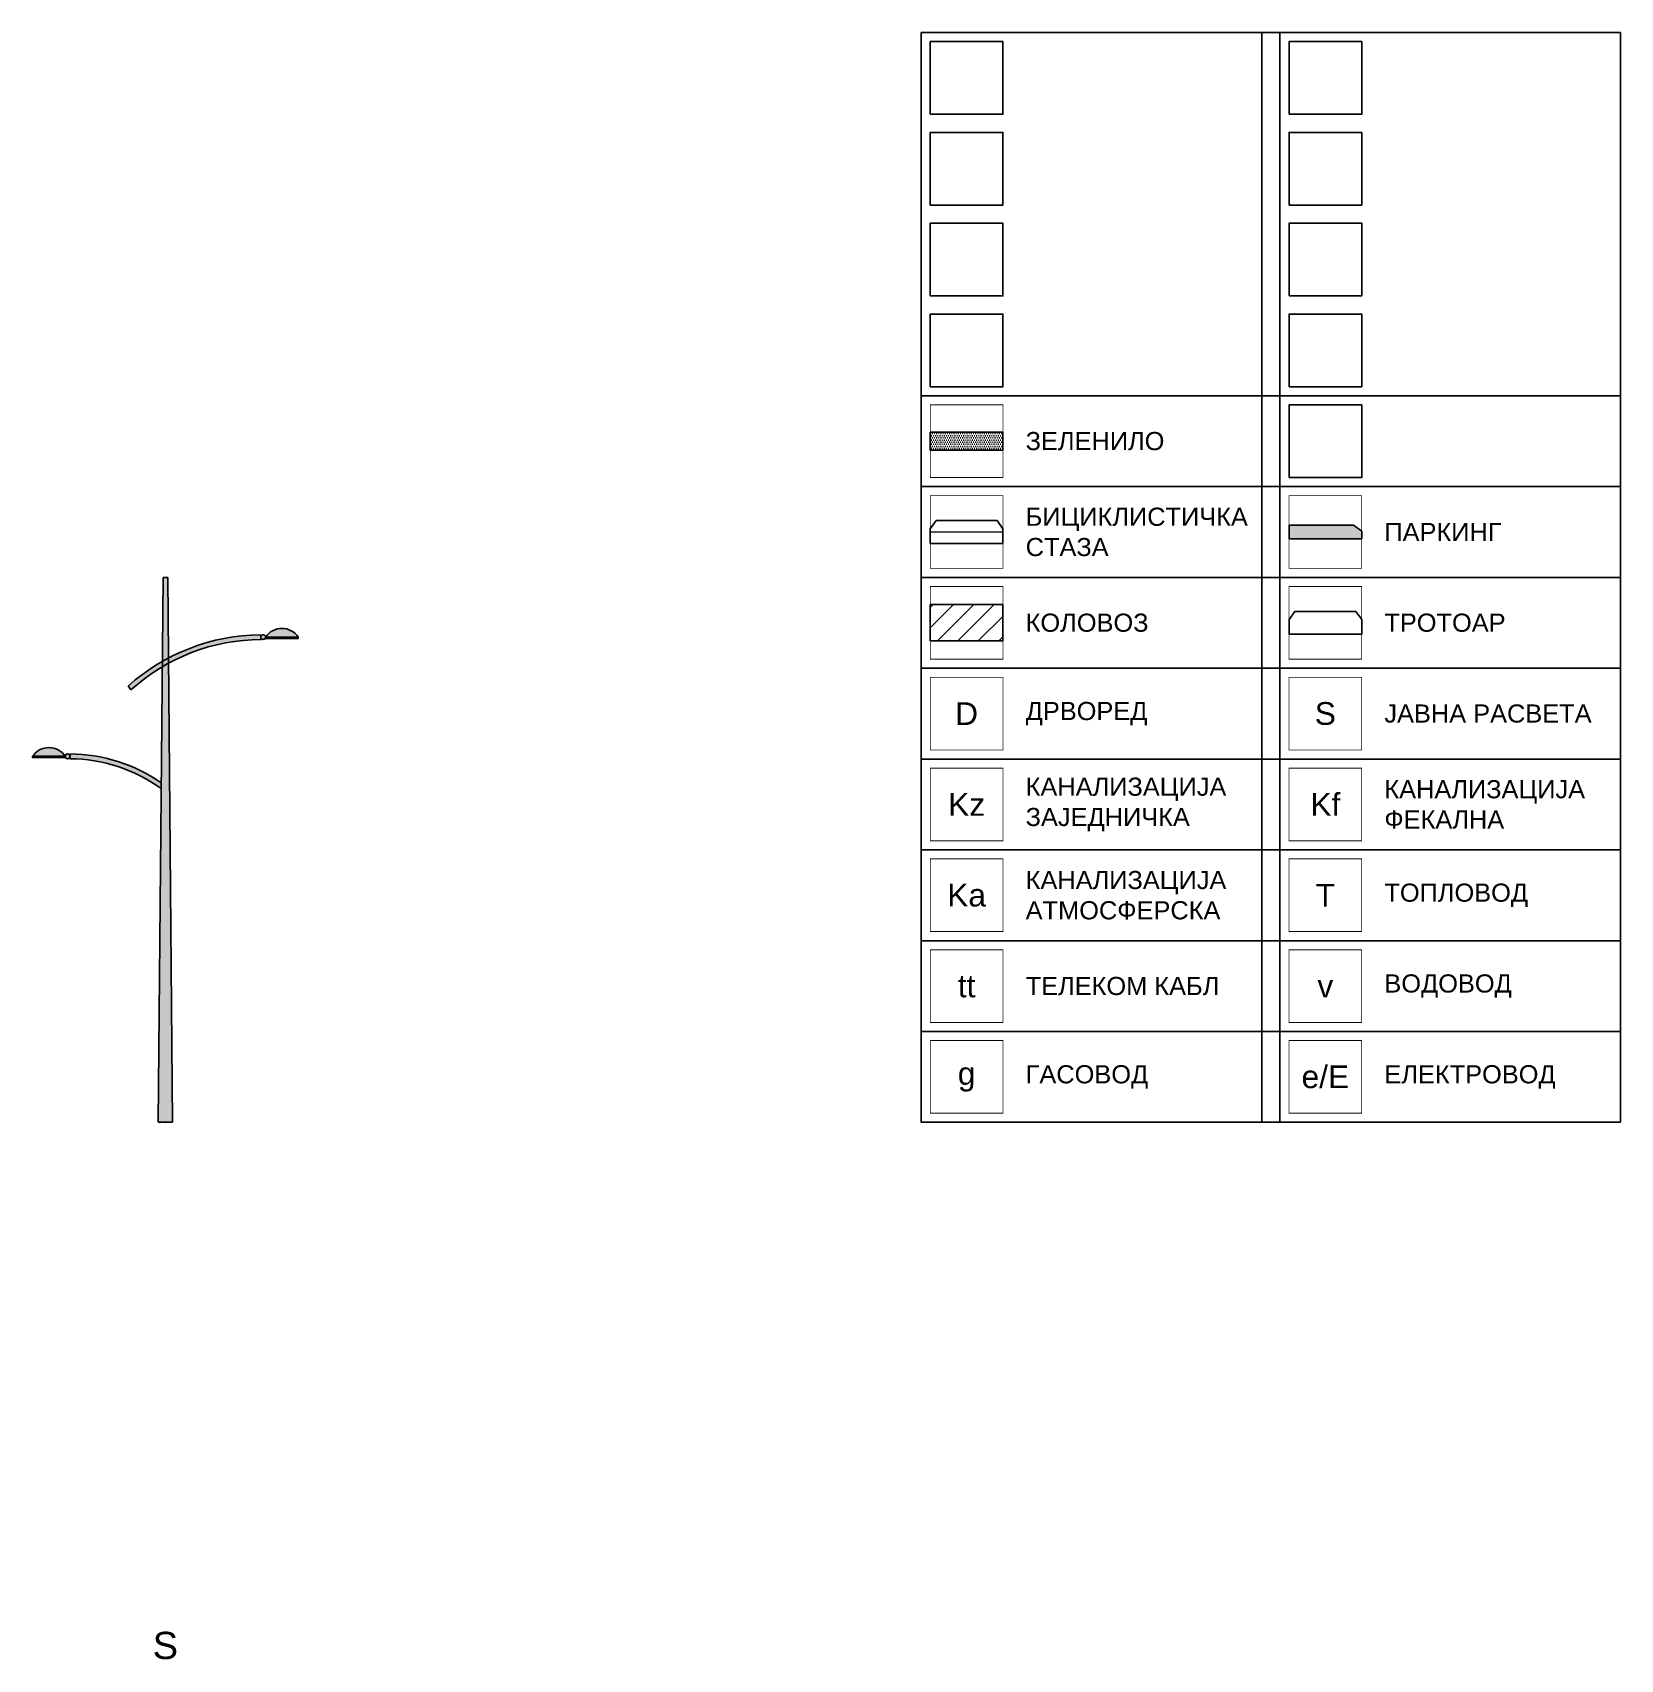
# Model space of a CAD drawing. Header units: millimetres. Extents: x -1 to 67.8, y -7.6 to 12.
# Drawn here: x 17.02 to 34.5, y -5.91 to 12 of the extents above; entities that cross this region are included whole.
import ezdxf
from ezdxf.enums import TextEntityAlignment as Align

# ---------------------------------------------------------------- set-up
doc = ezdxf.new("R2010")
doc.units = ezdxf.units.MM
for name, color, linetype in [('10-Kolovoz', 7, 'Continuous'), ('11-Trotoar', 7, 'Continuous'), ('12-Biciklisticka staza', 7, 'Continuous'), ('13-Parking', 7, 'Continuous'), ('14-Zelena povrsina', 72, 'Continuous'), ('PP-Legenda-Okvir', 7, 'Continuous'), ('PP-Legenda-Tekst', 7, 'Continuous')]:
    doc.layers.add(name, color=color, linetype=linetype)
doc.styles.add('Poprecni profil', font='arial.ttf')
doc.linetypes.add('ZIGZAG', pattern='A,0.00254,-5.08,[131,ltypeshp.shx,S=5.08,R=0,X=-5.08,Y=0],-10.16,[131,ltypeshp.shx,S=5.08,R=180,X=5.08,Y=0],-5.08', length=20.32254)

# ---------------------------------------------------------------- blocks, each defined once
blk = doc.blocks.new('PP-Rasveta')
h = blk.add_hatch(color=7)
h.dxf.hatch_style = 1
h.paths.add_polyline_path([(1.103, 5.343, 1), (1.051, 5.343), (1.052, 5.334, 0.839424)])
h.paths.add_polyline_path([(1.103, 5.343), (1.463, 5.343, 0.532258)])
h.paths.add_polyline_path([(1.055, 5.318), (1.052, 5.334, -0.087297), (1.051, 5.343), (1.046, 5.369, 0.118894), (0.034, 5.113), (0.035, 5.056, -0.124327)])
h.paths.add_polyline_path([(0.026, 6), (0, 6), (-0.026, 6), (-0.034, 5.075, -0.008765), (0.034, 5.113)])
h.paths.add_polyline_path([(0.035, 5.056), (0.034, 5.113, 0.008765), (-0.034, 5.075), (-0.035, 5.016, -0.009279)])
h.paths.add_polyline_path([(-0.034, 5.075, 0.051828), (-0.408, 4.806), (-0.38, 4.762, -0.049939), (-0.035, 5.016)])
h.paths.add_polyline_path([(0.035, 5.056, 0.009279), (-0.035, 5.016), (-0.079, 0), (0, 0), (0.079, 0)])
h.paths.add_polyline_path([(-1.05, 4.056), (-1.051, 4.004, -0.154566), (-0.047, 3.674), (-0.046, 3.738, 0.149343)])
h.paths.add_polyline_path([(-1.103, 4.03, 1), (-1.051, 4.03, 1)])
h.paths.add_polyline_path([(-1.463, 4.03), (-1.103, 4.03, 0.532258)])
h = blk.add_hatch(color=255)
h.dxf.hatch_style = 1
h.paths.add_polyline_path([(1.103, 5.343), (1.103, 5.329), (1.463, 5.329), (1.463, 5.343)])
h.paths.add_polyline_path([(-1.463, 4.03), (-1.463, 4.016), (-1.103, 4.016), (-1.103, 4.03)])
for p, q in [((-0.079, 0), (-0.026, 6)), ((0, 6), (-0.026, 6)), ((0, 6), (0.026, 6)), ((0.026, 6), (0.079, 0)), ((1.046, 5.369), (1.055, 5.318)), ((-0.408, 4.806), (-0.38, 4.762)), ((-1.05, 4.056), (-1.051, 4.004)), ((0, 0), (-0.079, 0)), ((0, 0), (0.079, 0))]:
    blk.add_line(p, q)
for points in [[(1.103, 5.343), (1.463, 5.343), (1.463, 5.329), (1.103, 5.329)], [(-1.103, 4.03), (-1.463, 4.03), (-1.463, 4.016), (-1.103, 4.016)]]:
    blk.add_lwpolyline(points, close=True)
for centre in [(1.077, 5.343), (-1.077, 4.03)]:
    blk.add_circle(centre, 0.0263)
for centre, radius, start, end in [((1.283, 5.222), 0.217, 33.951, 146.049), ((1.072, 3.143), 2.226, 90.6674, 131.6646), ((1.063, 3.166), 2.151, 90.2108, 132.1213), ((-1.283, 3.909), 0.217, 33.951, 146.049), ((-1.068, 2.254), 1.75, 54.2858, 89.4315), ((-1.068, 2.254), 1.803, 55.4558, 89.4315)]:
    blk.add_arc(centre, radius, start, end)
blk.add_point((0, 0))
blk.add_point((0, 0))
blk.add_point((0, 0))
blk.add_point((0, 0))
blk.add_point((0, 0))
blk.add_point((0, 0))
blk.add_point((0, 0))
blk.add_point((0, 0))
at = {"style": 'Poprecni profil'}
blk.add_text('S', height=0.3, dxfattribs=at).set_placement((0, -6), align=Align.BOTTOM_CENTER)
blk = doc.blocks.new('PP-Legenda-gasovod')
at = {"layer": 'PP-Legenda-Okvir', "const_width": 0.01}
blk.add_lwpolyline([(0.1, 0.1), (0.9, 0.1), (0.9, 0.9), (0.1, 0.9)], close=True, dxfattribs=at)
at = {"layer": 'PP-Legenda-Tekst', "style": 'Poprecni profil'}
for s, width, insert, char_height, attachment_point in [('g', 0.8, (0.5, 0.5), 0.25, 5), ('{\\fArial|b0|i0|c204|p34;ГАСОВОД}', 2.6, (1.15, 0.5), 0.2, 4)]:
    blk.add_mtext_dynamic_manual_height_columns(s, width=width, gutter_width=1, heights=[0], dxfattribs=dict(at, insert=insert, char_height=char_height, attachment_point=attachment_point))
blk = doc.blocks.new('PP-Legenda-telekom')
at = {"layer": 'PP-Legenda-Okvir', "const_width": 0.01}
blk.add_lwpolyline([(0.1, 0.1), (0.9, 0.1), (0.9, 0.9), (0.1, 0.9)], close=True, dxfattribs=at)
at = {"layer": 'PP-Legenda-Tekst', "style": 'Poprecni profil'}
for s, width, insert, char_height, attachment_point in [('tt', 0.8, (0.5, 0.5), 0.25, 5), ('{\\fArial|b0|i0|c204|p34;ТЕЛЕКОМ КАБЛ}', 2.6, (1.15, 0.5), 0.2, 4)]:
    blk.add_mtext_dynamic_manual_height_columns(s, width=width, gutter_width=1, heights=[0], dxfattribs=dict(at, insert=insert, char_height=char_height, attachment_point=attachment_point))
blk = doc.blocks.new('PP-Legenda-elektro')
at = {"layer": 'PP-Legenda-Okvir', "const_width": 0.01}
blk.add_lwpolyline([(0.1, 0.1), (0.9, 0.1), (0.9, 0.9), (0.1, 0.9)], close=True, dxfattribs=at)
at = {"layer": 'PP-Legenda-Tekst', "style": 'Poprecni profil'}
for s, width, insert, char_height, attachment_point in [('e/E', 0.8, (0.5, 0.5), 0.25, 5), ('{\\fArial|b0|i0|c204|p34;ЕЛЕКТРОВОД}', 2.6, (1.15, 0.5), 0.2, 4)]:
    blk.add_mtext_dynamic_manual_height_columns(s, width=width, gutter_width=1, heights=[0], dxfattribs=dict(at, insert=insert, char_height=char_height, attachment_point=attachment_point))
blk = doc.blocks.new('PP-Legenda-vodovod')
at = {"layer": 'PP-Legenda-Okvir', "const_width": 0.01}
blk.add_lwpolyline([(0.1, 0.1), (0.9, 0.1), (0.9, 0.9), (0.1, 0.9)], close=True, dxfattribs=at)
at = {"layer": 'PP-Legenda-Tekst', "style": 'Poprecni profil'}
for s, width, insert, char_height, attachment_point in [('v', 0.8, (0.5, 0.5), 0.25, 5), ('{\\fArial|b0|i0|c204|p34;ВОДОВОД}', 2.6, (1.15, 0.5), 0.2, 4)]:
    blk.add_mtext_dynamic_manual_height_columns(s, width=width, gutter_width=1, heights=[0], dxfattribs=dict(at, insert=insert, char_height=char_height, attachment_point=attachment_point))
blk = doc.blocks.new('PP-Legenda-toplovod')
at = {"layer": 'PP-Legenda-Okvir', "const_width": 0.01}
blk.add_lwpolyline([(0.1, 0.1), (0.9, 0.1), (0.9, 0.9), (0.1, 0.9)], close=True, dxfattribs=at)
at = {"layer": 'PP-Legenda-Tekst', "style": 'Poprecni profil'}
for s, width, insert, char_height, attachment_point in [('T', 0.8, (0.5, 0.5), 0.25, 5), ('{\\fArial|b0|i0|c204|p34;ТОПЛОВОД}', 2.6, (1.15, 0.5), 0.2, 4)]:
    blk.add_mtext_dynamic_manual_height_columns(s, width=width, gutter_width=1, heights=[0], dxfattribs=dict(at, insert=insert, char_height=char_height, attachment_point=attachment_point))
blk = doc.blocks.new('PP-Legenda-kanalizacija-atmosferska')
at = {"layer": 'PP-Legenda-Okvir', "const_width": 0.01}
blk.add_lwpolyline([(0.1, 0.1), (0.9, 0.1), (0.9, 0.9), (0.1, 0.9)], close=True, dxfattribs=at)
at = {"layer": 'PP-Legenda-Tekst', "style": 'Poprecni profil'}
for s, width, insert, char_height, attachment_point in [('{\\fArial|b0|i0|c204|p34;КАНАЛИЗАЦИЈА\\PАТМОСФЕРСКА}', 2.6, (1.15, 0.5), 0.2, 4), ('Ka', 0.8, (0.5, 0.5), 0.25, 5)]:
    blk.add_mtext_dynamic_manual_height_columns(s, width=width, gutter_width=1, heights=[0], dxfattribs=dict(at, insert=insert, char_height=char_height, attachment_point=attachment_point))
blk = doc.blocks.new('PP-Legenda-kanalizacija-fekalna')
at = {"layer": 'PP-Legenda-Okvir', "const_width": 0.01}
blk.add_lwpolyline([(0.1, 0.1), (0.9, 0.1), (0.9, 0.9), (0.1, 0.9)], close=True, dxfattribs=at)
at = {"layer": 'PP-Legenda-Tekst', "style": 'Poprecni profil'}
for s, width, insert, char_height, attachment_point in [('{\\fArial|b0|i0|c204|p34;КАНАЛИЗАЦИЈА\\PФЕКАЛНА}', 2.6, (1.15, 0.5), 0.2, 4), ('Kf', 0.8, (0.5, 0.5), 0.25, 5)]:
    blk.add_mtext_dynamic_manual_height_columns(s, width=width, gutter_width=1, heights=[0], dxfattribs=dict(at, insert=insert, char_height=char_height, attachment_point=attachment_point))
blk = doc.blocks.new('PP-Legenda-kanalizacija-zajednicka')
at = {"layer": 'PP-Legenda-Okvir', "const_width": 0.01}
blk.add_lwpolyline([(0.1, 0.1), (0.9, 0.1), (0.9, 0.9), (0.1, 0.9)], close=True, dxfattribs=at)
at = {"layer": 'PP-Legenda-Tekst', "style": 'Poprecni profil'}
for s, width, insert, char_height, attachment_point in [('{\\fArial|b0|i0|c204|p34;КАНАЛИЗАЦИЈА\\PЗАЈЕДНИЧКА}', 2.6, (1.15, 0.5), 0.2, 4), ('Kz', 0.8, (0.5, 0.5), 0.25, 5)]:
    blk.add_mtext_dynamic_manual_height_columns(s, width=width, gutter_width=1, heights=[0], dxfattribs=dict(at, insert=insert, char_height=char_height, attachment_point=attachment_point))
blk = doc.blocks.new('PP-Legenda-drvored')
at = {"layer": 'PP-Legenda-Okvir', "const_width": 0.01}
blk.add_lwpolyline([(0.1, 0.1), (0.9, 0.1), (0.9, 0.9), (0.1, 0.9)], close=True, dxfattribs=at)
at = {"layer": 'PP-Legenda-Tekst', "style": 'Poprecni profil'}
for s, width, insert, char_height, attachment_point in [('D', 0.8, (0.5, 0.5), 0.25, 5), ('{\\fArial|b0|i0|c204|p34;ДРВОРЕД}', 2.6, (1.15, 0.5), 0.2, 4)]:
    blk.add_mtext_dynamic_manual_height_columns(s, width=width, gutter_width=1, heights=[0], dxfattribs=dict(at, insert=insert, char_height=char_height, attachment_point=attachment_point))
blk = doc.blocks.new('PP-Legenda-rasveta')
at = {"layer": 'PP-Legenda-Okvir', "const_width": 0.01}
blk.add_lwpolyline([(0.1, 0.1), (0.9, 0.1), (0.9, 0.9), (0.1, 0.9)], close=True, dxfattribs=at)
at = {"layer": 'PP-Legenda-Tekst', "style": 'Poprecni profil'}
for s, width, insert, char_height, attachment_point in [('S', 0.8, (0.5, 0.5), 0.25, 5), ('{\\fArial|b0|i0|c204|p34;ЈАВНА РАСВЕТА}', 2.6, (1.15, 0.5), 0.2, 4)]:
    blk.add_mtext_dynamic_manual_height_columns(s, width=width, gutter_width=1, heights=[0], dxfattribs=dict(at, insert=insert, char_height=char_height, attachment_point=attachment_point))
blk = doc.blocks.new('*U71')
blk.add_lwpolyline([(0.8, 0.16), (0.8, 0), (0, 0), (0, 0.16), (0.065, 0.25), (0.735, 0.25)], close=True)
blk = doc.blocks.new('PP-Legenda-trotoar')
at = {"layer": 'PP-Legenda-Okvir', "const_width": 0.01}
blk.add_lwpolyline([(0.1, 0.1), (0.9, 0.1), (0.9, 0.9), (0.1, 0.9)], close=True, dxfattribs=at)
at = {"layer": '11-Trotoar'}
blk.add_blockref('*U71', (0.1, 0.375), dxfattribs=at)
at = {"layer": 'PP-Legenda-Tekst', "insert": (1.15, 0.5), "char_height": 0.2, "attachment_point": 4, "style": 'Poprecni profil'}
blk.add_mtext_dynamic_manual_height_columns('{\\fArial|b0|i0|c204|p34;ТРОТОАР}', width=2.6, gutter_width=1, heights=[0], dxfattribs=at)
blk = doc.blocks.new('*U70')
h = blk.add_hatch()
h.set_pattern_fill('ANSI31', color=256, scale=0.05)
h.set_pattern_definition([(45, (-31.70196, -0.4), (-0.1122532, 0.1122532), [])])
h.paths.add_polyline_path([(0, -0.4), (0.8, -0.4), (0.8, 0), (0, 0)])
blk.add_lwpolyline([(0, -0.4), (0.8, -0.4), (0.8, 0), (0, 0)], close=True)
blk = doc.blocks.new('PP-Legenda-kolovoz')
at = {"layer": 'PP-Legenda-Okvir', "const_width": 0.01}
blk.add_lwpolyline([(0.1, 0.1), (0.9, 0.1), (0.9, 0.9), (0.1, 0.9)], close=True, dxfattribs=at)
at = {"layer": '10-Kolovoz'}
blk.add_blockref('*U70', (0.1, 0.7), dxfattribs=at)
at = {"layer": 'PP-Legenda-Tekst', "insert": (1.15, 0.5), "char_height": 0.2, "attachment_point": 4, "style": 'Poprecni profil'}
blk.add_mtext_dynamic_manual_height_columns('{\\fArial|b0|i0|c204|p34;КОЛОВОЗ}', width=2.6, gutter_width=1, heights=[0], dxfattribs=at)
blk = doc.blocks.new('*U72')
h = blk.add_hatch(color=256)
h.dxf.hatch_style = 1
h.paths.add_polyline_path([(0.8, 0.085), (0.8, 0), (0, 0), (0, 0.15), (0.71, 0.15)])
blk.add_lwpolyline([(0.8, 0.085), (0.8, 0), (0, 0), (0, 0.15), (0.71, 0.15)], close=True)
blk = doc.blocks.new('PP-Legenda-parking')
at = {"layer": 'PP-Legenda-Okvir', "const_width": 0.01}
blk.add_lwpolyline([(0.1, 0.1), (0.9, 0.1), (0.9, 0.9), (0.1, 0.9)], close=True, dxfattribs=at)
at = {"layer": '13-Parking'}
blk.add_blockref('*U72', (0.1, 0.425), dxfattribs=at)
at = {"layer": 'PP-Legenda-Tekst', "insert": (1.15, 0.5), "char_height": 0.2, "attachment_point": 4, "style": 'Poprecni profil'}
blk.add_mtext_dynamic_manual_height_columns('{\\fArial|b0|i0|c204|p34;ПАРКИНГ}', width=2.6, gutter_width=1, heights=[0], dxfattribs=at)
blk = doc.blocks.new('*U73')
blk.add_lwpolyline([(0.8, 0.16), (0.8, 0), (0, 0), (0, 0.16), (0.065, 0.25), (0.735, 0.25)], close=True)
at = {"const_width": 0.015}
blk.add_lwpolyline([(0, 0.125), (0.8, 0.125)], dxfattribs=at)
blk = doc.blocks.new('PP-Legenda-biciklisticka')
at = {"layer": 'PP-Legenda-Okvir', "const_width": 0.01}
blk.add_lwpolyline([(0.1, 0.1), (0.9, 0.1), (0.9, 0.9), (0.1, 0.9)], close=True, dxfattribs=at)
at = {"layer": '12-Biciklisticka staza'}
blk.add_blockref('*U73', (0.1, 0.375), dxfattribs=at)
at = {"layer": 'PP-Legenda-Tekst', "insert": (1.15, 0.5), "char_height": 0.2, "attachment_point": 4, "style": 'Poprecni profil'}
blk.add_mtext_dynamic_manual_height_columns('{\\fArial|b0|i0|c204|p34;БИЦИКЛИСТИЧКА\\PСТАЗА}', width=2.6, gutter_width=1, heights=[0], dxfattribs=at)
blk = doc.blocks.new('*U66')
h = blk.add_hatch()
h.set_pattern_fill('DOTS', color=256, scale=0.015)
h.set_pattern_definition([(0, (-22.9, -6.2), (0.01190625, 0.0238125), [0, -0.0238125])])
h.paths.add_polyline_path([(0.8, 0), (0.8, 0.2), (0, 0.2), (0, 0)])
at = {"color": 7}
blk.add_lwpolyline([(0, 0.2), (0, 0), (0.8, 0), (0.8, 0.2)], dxfattribs=at)
at = {"linetype": 'ZIGZAG', "ltscale": 0.003}
blk.add_lwpolyline([(0.8, 0.2), (0, 0.2)], dxfattribs=at)
blk = doc.blocks.new('PP-Legenda-zelenilo')
at = {"layer": 'PP-Legenda-Okvir', "const_width": 0.01}
blk.add_lwpolyline([(0.1, 0.1), (0.9, 0.1), (0.9, 0.9), (0.1, 0.9)], close=True, dxfattribs=at)
at = {"layer": '14-Zelena povrsina'}
blk.add_blockref('*U66', (0.1, 0.4), dxfattribs=at)
at = {"layer": 'PP-Legenda-Tekst', "insert": (1.15, 0.5), "char_height": 0.2, "attachment_point": 4, "style": 'Poprecni profil'}
blk.add_mtext_dynamic_manual_height_columns('{\\fArial|b0|i0|c204|p34;ЗЕЛЕНИЛО}', width=2.6, gutter_width=1, heights=[0], dxfattribs=at)

msp = doc.modelspace()

# ---------------------------------------------------------------- linework, layer by layer
msp.add_lwpolyline([(26.805, 12.003), (34.505, 12.003), (34.505, 0.003), (26.805, 0.003)], close=True)
for points in [[(30.555, 0.003), (30.555, 12.003)], [(30.755, 0.003), (30.755, 12.003)], [(26.805, 8.003), (34.505, 8.003)], [(26.805, 7.003), (34.505, 7.003)], [(26.805, 6.003), (34.505, 6.003)], [(26.805, 5.003), (34.505, 5.003)], [(26.805, 4.003), (34.505, 4.003)], [(26.805, 3.003), (34.505, 3.003)], [(26.805, 2.003), (34.505, 2.003)], [(26.805, 1.003), (34.505, 1.003)]]:
    msp.add_lwpolyline(points)
at = {"layer": 'PP-Legenda-Okvir'}
for points in [[(26.905, 11.103), (27.705, 11.103), (27.705, 11.903), (26.905, 11.903)], [(30.855, 11.103), (31.655, 11.103), (31.655, 11.903), (30.855, 11.903)], [(26.905, 10.103), (27.705, 10.103), (27.705, 10.903), (26.905, 10.903)], [(30.855, 10.103), (31.655, 10.103), (31.655, 10.903), (30.855, 10.903)], [(26.905, 9.103), (27.705, 9.103), (27.705, 9.903), (26.905, 9.903)], [(30.855, 9.103), (31.655, 9.103), (31.655, 9.903), (30.855, 9.903)], [(26.905, 8.103), (27.705, 8.103), (27.705, 8.903), (26.905, 8.903)], [(30.855, 8.103), (31.655, 8.103), (31.655, 8.903), (30.855, 8.903)], [(30.855, 7.103), (31.655, 7.103), (31.655, 7.903), (30.855, 7.903)]]:
    msp.add_lwpolyline(points, close=True, dxfattribs=at)

# ---------------------------------------------------------------- block references
for name, p in [('PP-Legenda-zelenilo', (26.805, 7.003)), ('PP-Legenda-biciklisticka', (26.805, 6.003)), ('PP-Legenda-parking', (30.755, 6.003)), ('PP-Rasveta', (18.482, 0.003)), ('PP-Legenda-kolovoz', (26.805, 5.003)), ('PP-Legenda-trotoar', (30.755, 5.003)), ('PP-Legenda-drvored', (26.805, 4.003)), ('PP-Legenda-rasveta', (30.755, 4.003)), ('PP-Legenda-kanalizacija-zajednicka', (26.805, 3.003)), ('PP-Legenda-kanalizacija-fekalna', (30.755, 3.003)), ('PP-Legenda-kanalizacija-atmosferska', (26.805, 2.003)), ('PP-Legenda-toplovod', (30.755, 2.003)), ('PP-Legenda-telekom', (26.805, 1.003)), ('PP-Legenda-vodovod', (30.755, 1.003)), ('PP-Legenda-gasovod', (26.805, 0.003)), ('PP-Legenda-elektro', (30.755, 0.003))]:
    msp.add_blockref(name, p)

doc.saveas('drawing.dxf')
